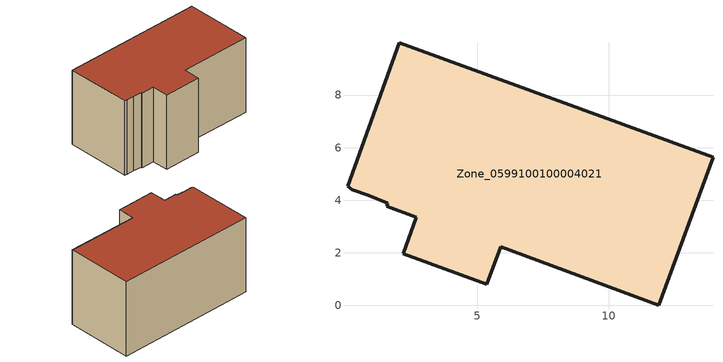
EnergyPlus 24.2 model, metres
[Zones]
Zone_0599100100004021
 floor ground (C_G): 2.18,1.97 2.69,3.35 1.56,3.77 1.6,3.88 0.86,4.19 0.25,4.41 0.07,4.53 2.04,10 13.96,5.63 11.9,0 5.89,2.23 5.37,0.81 z0
 wall outside (C_F): 2.69,3.35 2.18,1.97 5.37,0.81 5.89,2.23 11.9,0 13.96,5.63 2.04,10 0.07,4.53 0.25,4.41 0.86,4.19 1.6,3.88 1.56,3.77 2.69,3.35 z0:6.92
 roof outside (C_R): 0.07,4.53 0.25,4.41 0.86,4.19 1.6,3.88 1.56,3.77 2.69,3.35 2.18,1.97 5.37,0.81 5.89,2.23 11.9,0 13.96,5.63 2.04,10 z6.92
[BUILDING]
Pand.0599100100004021: North Axis=0; Terrain=City; Loads Convergence Tolerance Value=0.04; Temperature Convergence Tolerance Value=0.4; Solar Distribution=FullExterior; Maximum Number of Warmup Days=25; Minimum Number of Warmup Days=1
[Site:Location]
Rotterdam.The.Hague.AP_ZH_NLD Design_Conditions: Latitude=51.96; Longitude=4.45; Time Zone=1; Elevation=-4.5
[SITE:GROUNDTEMPERATURE:BUILDINGSURFACE]
18, 18, 18, 18, 18, 18, 18, 18, 18, 18, 18, 18
[MATERIAL] Thermal Absorptance=0.9; Solar Absorptance=0.7; Visible Absorptance=0.7
Name | Roughness | Thickness | Conductivity | Density | Specific Heat
G.TC.2006-2014 | MediumSmooth | 0.15 | 0.06 | 540 | 1210
F.TC.2006-2014 | Rough | 0.3 | 0.12 | 1920 | 840
R.TC.2006-2014 | MediumRough | 0.2 | 0.08 | 1500 | 1000
[CONSTRUCTION]
C_G: G.TC.2006-2014
C_F: F.TC.2006-2014
C_R: R.TC.2006-2014
[ZONE]
Zone_0599100100004021: Type=1; Multiplier=1; Ceiling Height=Autocalculate; Volume=Autocalculate; Floor Area=autocalculate; Part of Total Floor Area=Yes
[ZONEINFILTRATION:DESIGNFLOWRATE]
Infil_Zone_0599100100004021: Zone or ZoneList or Space or SpaceList=Zone_0599100100004021; Schedule=AlwaysOn; Design Flow Rate Calculation Method=Flow/Area; Flow Rate per Floor Area=0.0015; Constant Term Coefficient=1; Temperature Term Coefficient=0; Velocity Term Coefficient=0; Velocity Squared Term Coefficient=0
[HVACTEMPLATE:ZONE:IDEALLOADSAIRSYSTEM]
Zone_0599100100004021: Maximum Heating Supply Air Temperature=50; Minimum Cooling Supply Air Temperature=13; Maximum Heating Supply Air Humidity Ratio=0.0156; Minimum Cooling Supply Air Humidity Ratio=0.0077; Heating Limit=NoLimit; Cooling Limit=NoLimit; Dehumidification Control Type=ConstantSensibleHeatRatio; Cooling Sensible Heat Ratio=0.7; Dehumidification Setpoint=60; Humidification Control Type=None; Humidification Setpoint=30; Outdoor Air Method=None; Outdoor Air Flow Rate per Person=0.00944; Outdoor Air Flow Rate per Zone Floor Area=0; Outdoor Air Flow Rate per Zone=0; Demand Controlled Ventilation Type=None; Outdoor Air Economizer Type=NoEconomizer; Heat Recovery Type=None; Sensible Heat Recovery Effectiveness=0.7; Latent Heat Recovery Effectiveness=0.65
[ZONECONTROL:THERMOSTAT]
ThermostatControl_Zone_0599100100004021: Zone or ZoneList=Zone_0599100100004021; Control Type Schedule=DualSetpointControlType; Control 1=Thermostat_Zone_0599100100004021; Temperature Difference Between Cutout And Setpoint=0
[THERMOSTATSETPOINT:DUALSETPOINT]
Thermostat_Zone_0599100100004021: Heating Setpoint Temperature Schedule=HeatingSetpoint_Zone_0599100100004021; Cooling Setpoint Temperature Schedule=CoolingSetpoint_Zone_0599100100004021
[SCHEDULE:COMPACT]
HeatingSetpoint_Zone_0599100100004021: Through: 12/31, For: AllDays, Until: 24:00, 21
CoolingSetpoint_Zone_0599100100004021: Through: 12/31, For: AllDays, Until: 24:00, 24
DualSetpointControlType: Through: 12/31, For: AllDays, Until: 24:00, 4
AlwaysOn: Through: 12/31, For: AllDays, Until: 24:00, 1
